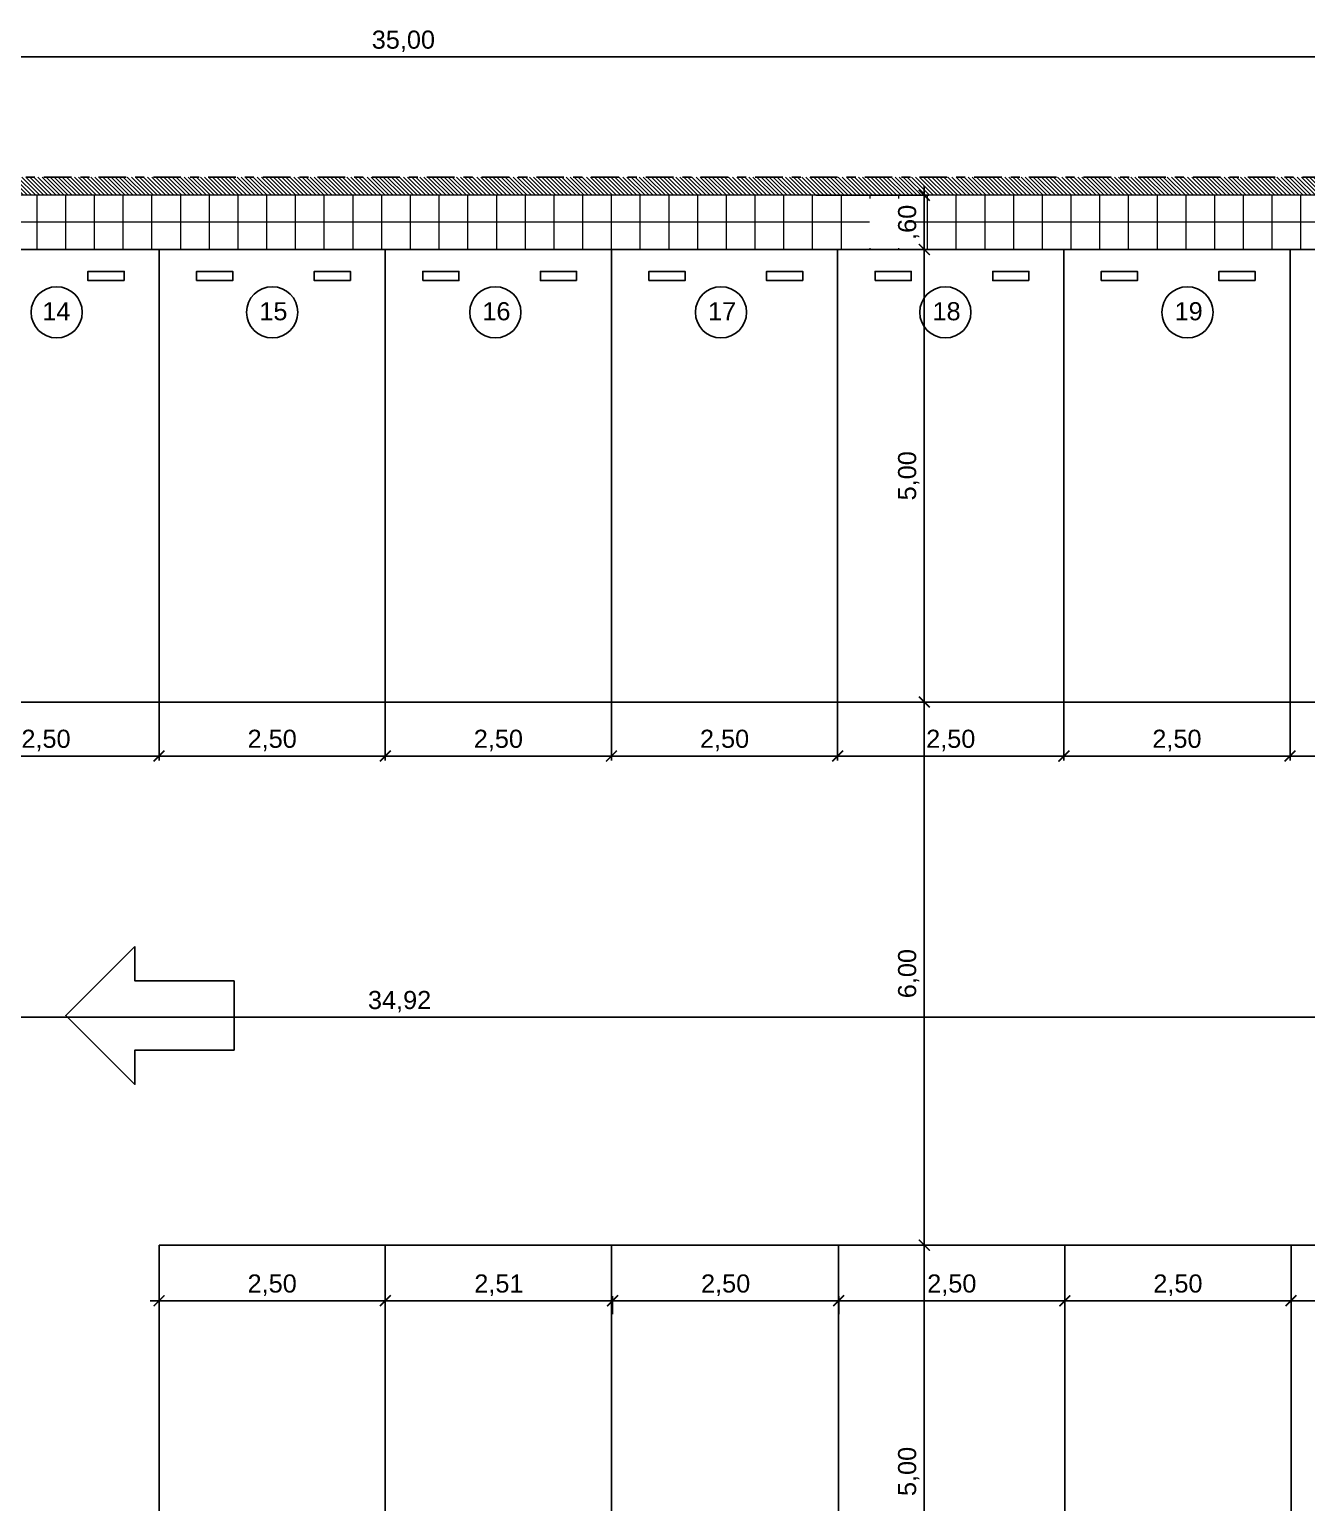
# Model space of a CAD drawing. Header units: metres. Extents: x 1166 to 1459, y -137 to 62.
# Drawn here: x 1315.54 to 1329.66, y -12.56 to 3.71 of the extents above; entities that cross this region are included whole.
import ezdxf

# ---------------------------------------------------------------- set-up
doc = ezdxf.new("R2010")
doc.units = ezdxf.units.M
doc.header["$LTSCALE"] = 0.508
doc.header["$PDMODE"] = 1
doc.header["$PDSIZE"] = -2
doc.linetypes.add('ACAD_ISO10W100', pattern=[18, 12, -3, 0, -3])
doc.layers.get('0').update_dxf_attribs({"color": 9})
doc.layers.get('Defpoints').update_dxf_attribs({"color": 9})
for name, color, linetype in [('1-EJES', 9, 'ACAD_ISO10W100'), ('2-texto', 9, 'Continuous'), ('3-muros', 9, 'Continuous'), ('8-cotas-100', 9, 'Continuous'), ('9-Hatch', 9, 'Continuous'), ('9-Hatch existente', 9, 'Continuous'), ('artef', 9, 'Continuous')]:
    doc.layers.add(name, color=color, linetype=linetype)
doc.styles.add('swiss', font='swissel.ttf')
doc.dimstyles.new('dim-100', dxfattribs={"dimtxt": 0.2, "dimasz": 0.12, "dimexe": 0.05, "dimexo": 0, "dimgap": 0.05, "dimtad": 1, "dimzin": 4, "dimtxsty": 'swiss', "dimblk": 'ARCHTICK', "dimcen": 0.5, "dimdle": 0.1, "dimclrd": 256, "dimclre": 252, "dimclrt": 256, "dimadec": 0, "dimazin": 0, "dimtfac": 1, "dimtix": 1, "dimtmove": 2, "dimatfit": 3, "dimldrblk": 'OPEN30', "dimfxl": 0.05, "dimtolj": 1, "dimtzin": 0, "dimarcsym": 0})

# ---------------------------------------------------------------- blocks, each defined once
blk = doc.blocks.new('_ARCHTICK')
at = {"color": 0, "linetype": 'ByBlock', "const_width": 0.15}
blk.add_lwpolyline([(-0.5, -0.5), (0.5, 0.5)], dxfattribs=at)
blk = doc.blocks.new('*D21')
at = {"layer": '8-cotas-100', "color": 252, "linetype": 'Continuous', "lineweight": -2, "transparency": 16777216}
for p, q in [((1302.174, 2.083), (1302.174, 3.461)), ((1337.174, 2.083), (1337.174, 3.461))]:
    blk.add_line(p, q, dxfattribs=at)
at = {"layer": '8-cotas-100', "linetype": 'Continuous', "lineweight": -2, "transparency": 16777216}
blk.add_line((1337.274, 3.411), (1302.074, 3.411), dxfattribs=at)
at = {"layer": 'Defpoints', "color": 0, "linetype": 'Continuous', "transparency": 16777216}
for p in [(1302.174, 3.411), (1302.174, 2.083), (1337.174, 2.083)]:
    blk.add_point(p, dxfattribs=at)
at = {"layer": '8-cotas-100', "linetype": 'Continuous', "lineweight": -2, "transparency": 16777216, "xscale": 0.12, "yscale": 0.12, "zscale": 0.12, "rotation": 180}
blk.add_blockref('_ARCHTICK', (1302.174, 3.411), dxfattribs=at)
at = {"layer": '8-cotas-100', "linetype": 'Continuous', "lineweight": -2, "transparency": 16777216, "xscale": 0.12, "yscale": 0.12, "zscale": 0.12}
blk.add_blockref('_ARCHTICK', (1337.174, 3.411), dxfattribs=at)
at = {"layer": '8-cotas-100', "linetype": 'Continuous', "lineweight": 0, "transparency": 16777216, "insert": (1319.674, 3.583), "char_height": 0.2, "attachment_point": 5, "style": 'swiss'}
blk.add_mtext('\\A1;35,00', dxfattribs=at)
blk = doc.blocks.new('_Open30')
at = {"color": 0, "linetype": 'ByBlock', "lineweight": -2}
for p, q in [((-1, 0.27), (0, 0)), ((0, 0), (-1, -0.27)), ((0, 0), (-1, 0))]:
    blk.add_line(p, q, dxfattribs=at)
blk = doc.blocks.new('*D65')
at = {"layer": '8-cotas-100', "color": 252, "linetype": 'Continuous', "lineweight": -2, "transparency": 16777216}
for p, q in [((1314.474, -3.717), (1314.474, -4.363)), ((1316.974, -3.717), (1316.974, -4.363))]:
    blk.add_line(p, q, dxfattribs=at)
at = {"layer": '8-cotas-100', "linetype": 'Continuous', "lineweight": -2, "transparency": 16777216}
blk.add_line((1314.374, -4.313), (1317.074, -4.313), dxfattribs=at)
at = {"layer": 'Defpoints', "color": 0, "linetype": 'Continuous', "transparency": 16777216}
for p in [(1314.474, -3.717), (1316.974, -3.717), (1316.974, -4.313)]:
    blk.add_point(p, dxfattribs=at)
at = {"layer": '8-cotas-100', "linetype": 'Continuous', "lineweight": -2, "transparency": 16777216, "xscale": 0.12, "yscale": 0.12, "zscale": 0.12, "rotation": 180}
blk.add_blockref('_ARCHTICK', (1314.474, -4.313), dxfattribs=at)
at = {"layer": '8-cotas-100', "linetype": 'Continuous', "lineweight": -2, "transparency": 16777216, "xscale": 0.12, "yscale": 0.12, "zscale": 0.12}
blk.add_blockref('_ARCHTICK', (1316.974, -4.313), dxfattribs=at)
at = {"layer": '8-cotas-100', "linetype": 'Continuous', "lineweight": 0, "transparency": 16777216, "insert": (1315.724, -4.141), "char_height": 0.2, "attachment_point": 5, "style": 'swiss'}
blk.add_mtext('\\A1;2,50', dxfattribs=at)
blk = doc.blocks.new('*D66')
at = {"layer": '8-cotas-100', "color": 252, "linetype": 'Continuous', "lineweight": -2, "transparency": 16777216}
for p, q in [((1316.974, -3.717), (1316.974, -4.363)), ((1319.474, -3.717), (1319.474, -4.363))]:
    blk.add_line(p, q, dxfattribs=at)
at = {"layer": '8-cotas-100', "linetype": 'Continuous', "lineweight": -2, "transparency": 16777216}
blk.add_line((1316.874, -4.313), (1319.574, -4.313), dxfattribs=at)
at = {"layer": 'Defpoints', "color": 0, "linetype": 'Continuous', "transparency": 16777216}
for p in [(1316.974, -3.717), (1319.474, -3.717), (1319.474, -4.313)]:
    blk.add_point(p, dxfattribs=at)
at = {"layer": '8-cotas-100', "linetype": 'Continuous', "lineweight": -2, "transparency": 16777216, "xscale": 0.12, "yscale": 0.12, "zscale": 0.12, "rotation": 180}
blk.add_blockref('_ARCHTICK', (1316.974, -4.313), dxfattribs=at)
at = {"layer": '8-cotas-100', "linetype": 'Continuous', "lineweight": -2, "transparency": 16777216, "xscale": 0.12, "yscale": 0.12, "zscale": 0.12}
blk.add_blockref('_ARCHTICK', (1319.474, -4.313), dxfattribs=at)
at = {"layer": '8-cotas-100', "linetype": 'Continuous', "lineweight": 0, "transparency": 16777216, "insert": (1318.224, -4.141), "char_height": 0.2, "attachment_point": 5, "style": 'swiss'}
blk.add_mtext('\\A1;2,50', dxfattribs=at)
blk = doc.blocks.new('*D67')
at = {"layer": '8-cotas-100', "color": 252, "linetype": 'Continuous', "lineweight": -2, "transparency": 16777216}
for p, q in [((1319.474, -3.717), (1319.474, -4.363)), ((1321.974, -3.717), (1321.974, -4.363))]:
    blk.add_line(p, q, dxfattribs=at)
at = {"layer": '8-cotas-100', "linetype": 'Continuous', "lineweight": -2, "transparency": 16777216}
blk.add_line((1319.374, -4.313), (1322.074, -4.313), dxfattribs=at)
at = {"layer": 'Defpoints', "color": 0, "linetype": 'Continuous', "transparency": 16777216}
for p in [(1319.474, -3.717), (1321.974, -3.717), (1321.974, -4.313)]:
    blk.add_point(p, dxfattribs=at)
at = {"layer": '8-cotas-100', "linetype": 'Continuous', "lineweight": -2, "transparency": 16777216, "xscale": 0.12, "yscale": 0.12, "zscale": 0.12, "rotation": 180}
blk.add_blockref('_ARCHTICK', (1319.474, -4.313), dxfattribs=at)
at = {"layer": '8-cotas-100', "linetype": 'Continuous', "lineweight": -2, "transparency": 16777216, "xscale": 0.12, "yscale": 0.12, "zscale": 0.12}
blk.add_blockref('_ARCHTICK', (1321.974, -4.313), dxfattribs=at)
at = {"layer": '8-cotas-100', "linetype": 'Continuous', "lineweight": 0, "transparency": 16777216, "insert": (1320.724, -4.141), "char_height": 0.2, "attachment_point": 5, "style": 'swiss'}
blk.add_mtext('\\A1;2,50', dxfattribs=at)
blk = doc.blocks.new('*D68')
at = {"layer": '8-cotas-100', "color": 252, "linetype": 'Continuous', "lineweight": -2, "transparency": 16777216}
for p, q in [((1321.974, -3.717), (1321.974, -4.363)), ((1324.474, -3.717), (1324.474, -4.363))]:
    blk.add_line(p, q, dxfattribs=at)
at = {"layer": '8-cotas-100', "linetype": 'Continuous', "lineweight": -2, "transparency": 16777216}
blk.add_line((1321.874, -4.313), (1324.574, -4.313), dxfattribs=at)
at = {"layer": 'Defpoints', "color": 0, "linetype": 'Continuous', "transparency": 16777216}
for p in [(1321.974, -3.717), (1324.474, -3.717), (1324.474, -4.313)]:
    blk.add_point(p, dxfattribs=at)
at = {"layer": '8-cotas-100', "linetype": 'Continuous', "lineweight": -2, "transparency": 16777216, "xscale": 0.12, "yscale": 0.12, "zscale": 0.12, "rotation": 180}
blk.add_blockref('_ARCHTICK', (1321.974, -4.313), dxfattribs=at)
at = {"layer": '8-cotas-100', "linetype": 'Continuous', "lineweight": -2, "transparency": 16777216, "xscale": 0.12, "yscale": 0.12, "zscale": 0.12}
blk.add_blockref('_ARCHTICK', (1324.474, -4.313), dxfattribs=at)
at = {"layer": '8-cotas-100', "linetype": 'Continuous', "lineweight": 0, "transparency": 16777216, "insert": (1323.224, -4.141), "char_height": 0.2, "attachment_point": 5, "style": 'swiss'}
blk.add_mtext('\\A1;2,50', dxfattribs=at)
blk = doc.blocks.new('*D69')
at = {"layer": '8-cotas-100', "color": 252, "linetype": 'Continuous', "lineweight": -2, "transparency": 16777216}
for p, q in [((1324.474, -3.717), (1324.474, -4.363)), ((1326.974, -3.717), (1326.974, -4.363))]:
    blk.add_line(p, q, dxfattribs=at)
at = {"layer": '8-cotas-100', "linetype": 'Continuous', "lineweight": -2, "transparency": 16777216}
blk.add_line((1324.374, -4.313), (1327.074, -4.313), dxfattribs=at)
at = {"layer": 'Defpoints', "color": 0, "linetype": 'Continuous', "transparency": 16777216}
for p in [(1324.474, -3.717), (1326.974, -3.717), (1326.974, -4.313)]:
    blk.add_point(p, dxfattribs=at)
at = {"layer": '8-cotas-100', "linetype": 'Continuous', "lineweight": -2, "transparency": 16777216, "xscale": 0.12, "yscale": 0.12, "zscale": 0.12, "rotation": 180}
blk.add_blockref('_ARCHTICK', (1324.474, -4.313), dxfattribs=at)
at = {"layer": '8-cotas-100', "linetype": 'Continuous', "lineweight": -2, "transparency": 16777216, "xscale": 0.12, "yscale": 0.12, "zscale": 0.12}
blk.add_blockref('_ARCHTICK', (1326.974, -4.313), dxfattribs=at)
at = {"layer": '8-cotas-100', "linetype": 'Continuous', "lineweight": 0, "transparency": 16777216, "insert": (1325.724, -4.141), "char_height": 0.2, "attachment_point": 5, "style": 'swiss'}
blk.add_mtext('\\A1;2,50', dxfattribs=at)
blk = doc.blocks.new('*D70')
at = {"layer": '8-cotas-100', "color": 252, "linetype": 'Continuous', "lineweight": -2, "transparency": 16777216}
for p, q in [((1326.974, -3.717), (1326.974, -4.363)), ((1329.474, -3.717), (1329.474, -4.363))]:
    blk.add_line(p, q, dxfattribs=at)
at = {"layer": '8-cotas-100', "linetype": 'Continuous', "lineweight": -2, "transparency": 16777216}
blk.add_line((1326.874, -4.313), (1329.574, -4.313), dxfattribs=at)
at = {"layer": 'Defpoints', "color": 0, "linetype": 'Continuous', "transparency": 16777216}
for p in [(1326.974, -3.717), (1329.474, -3.717), (1329.474, -4.313)]:
    blk.add_point(p, dxfattribs=at)
at = {"layer": '8-cotas-100', "linetype": 'Continuous', "lineweight": -2, "transparency": 16777216, "xscale": 0.12, "yscale": 0.12, "zscale": 0.12, "rotation": 180}
blk.add_blockref('_ARCHTICK', (1326.974, -4.313), dxfattribs=at)
at = {"layer": '8-cotas-100', "linetype": 'Continuous', "lineweight": -2, "transparency": 16777216, "xscale": 0.12, "yscale": 0.12, "zscale": 0.12}
blk.add_blockref('_ARCHTICK', (1329.474, -4.313), dxfattribs=at)
at = {"layer": '8-cotas-100', "linetype": 'Continuous', "lineweight": 0, "transparency": 16777216, "insert": (1328.224, -4.141), "char_height": 0.2, "attachment_point": 5, "style": 'swiss'}
blk.add_mtext('\\A1;2,50', dxfattribs=at)
blk = doc.blocks.new('*D71')
at = {"layer": '8-cotas-100', "color": 252, "linetype": 'Continuous', "lineweight": -2, "transparency": 16777216}
for p, q in [((1329.474, -3.717), (1329.474, -4.363)), ((1331.974, -3.717), (1331.974, -4.363))]:
    blk.add_line(p, q, dxfattribs=at)
at = {"layer": '8-cotas-100', "linetype": 'Continuous', "lineweight": -2, "transparency": 16777216}
blk.add_line((1329.374, -4.313), (1332.074, -4.313), dxfattribs=at)
at = {"layer": 'Defpoints', "color": 0, "linetype": 'Continuous', "transparency": 16777216}
for p in [(1329.474, -3.717), (1331.974, -3.717), (1331.974, -4.313)]:
    blk.add_point(p, dxfattribs=at)
at = {"layer": '8-cotas-100', "linetype": 'Continuous', "lineweight": -2, "transparency": 16777216, "xscale": 0.12, "yscale": 0.12, "zscale": 0.12, "rotation": 180}
blk.add_blockref('_ARCHTICK', (1329.474, -4.313), dxfattribs=at)
at = {"layer": '8-cotas-100', "linetype": 'Continuous', "lineweight": -2, "transparency": 16777216, "xscale": 0.12, "yscale": 0.12, "zscale": 0.12}
blk.add_blockref('_ARCHTICK', (1331.974, -4.313), dxfattribs=at)
at = {"layer": '8-cotas-100', "linetype": 'Continuous', "lineweight": 0, "transparency": 16777216, "insert": (1330.724, -4.141), "char_height": 0.2, "attachment_point": 5, "style": 'swiss'}
blk.add_mtext('\\A1;2,50', dxfattribs=at)
blk = doc.blocks.new('*D73')
at = {"layer": '8-cotas-100', "color": 252, "linetype": 'Continuous', "lineweight": -2, "transparency": 16777216}
for p, q in [((1302.174, -4.705), (1302.174, -7.249)), ((1337.091, -4.705), (1337.091, -7.249))]:
    blk.add_line(p, q, dxfattribs=at)
at = {"layer": '8-cotas-100', "linetype": 'Continuous', "lineweight": -2, "transparency": 16777216}
blk.add_line((1302.074, -7.199), (1337.191, -7.199), dxfattribs=at)
at = {"layer": 'Defpoints', "color": 0, "linetype": 'Continuous', "transparency": 16777216}
for p in [(1302.174, -4.705), (1337.091, -4.705), (1337.091, -7.199)]:
    blk.add_point(p, dxfattribs=at)
at = {"layer": '8-cotas-100', "linetype": 'Continuous', "lineweight": -2, "transparency": 16777216, "xscale": 0.12, "yscale": 0.12, "zscale": 0.12, "rotation": 180}
blk.add_blockref('_ARCHTICK', (1302.174, -7.199), dxfattribs=at)
at = {"layer": '8-cotas-100', "linetype": 'Continuous', "lineweight": -2, "transparency": 16777216, "xscale": 0.12, "yscale": 0.12, "zscale": 0.12}
blk.add_blockref('_ARCHTICK', (1337.091, -7.199), dxfattribs=at)
at = {"layer": '8-cotas-100', "linetype": 'Continuous', "lineweight": 0, "transparency": 16777216, "insert": (1319.632, -7.027), "char_height": 0.2, "attachment_point": 5, "style": 'swiss'}
blk.add_mtext('\\A1;34,92', dxfattribs=at)
blk = doc.blocks.new('*D74')
at = {"layer": '8-cotas-100', "linetype": 'Continuous', "lineweight": -2, "transparency": 16777216}
blk.add_line((1324.386, -10.331), (1327.085, -10.331), dxfattribs=at)
at = {"layer": '8-cotas-100', "color": 252, "linetype": 'Continuous', "lineweight": -2, "transparency": 16777216}
for p, q in [((1324.486, -10.478), (1324.486, -10.281)), ((1326.985, -10.5), (1326.985, -10.281))]:
    blk.add_line(p, q, dxfattribs=at)
at = {"layer": 'Defpoints', "color": 0, "linetype": 'Continuous', "transparency": 16777216}
for p in [(1326.985, -10.331), (1324.486, -10.478), (1326.985, -10.5)]:
    blk.add_point(p, dxfattribs=at)
at = {"layer": '8-cotas-100', "linetype": 'Continuous', "lineweight": -2, "transparency": 16777216, "xscale": 0.12, "yscale": 0.12, "zscale": 0.12, "rotation": 180}
blk.add_blockref('_ARCHTICK', (1324.486, -10.331), dxfattribs=at)
at = {"layer": '8-cotas-100', "linetype": 'Continuous', "lineweight": -2, "transparency": 16777216, "xscale": 0.12, "yscale": 0.12, "zscale": 0.12}
blk.add_blockref('_ARCHTICK', (1326.985, -10.331), dxfattribs=at)
at = {"layer": '8-cotas-100', "linetype": 'Continuous', "lineweight": 0, "transparency": 16777216, "insert": (1325.736, -10.159), "char_height": 0.2, "attachment_point": 5, "style": 'swiss'}
blk.add_mtext('\\A1;2,50', dxfattribs=at)
blk = doc.blocks.new('*D75')
at = {"layer": '8-cotas-100', "linetype": 'Continuous', "lineweight": -2, "transparency": 16777216}
blk.add_line((1326.885, -10.331), (1329.585, -10.331), dxfattribs=at)
at = {"layer": '8-cotas-100', "color": 252, "linetype": 'Continuous', "lineweight": -2, "transparency": 16777216}
for p, q in [((1326.985, -10.5), (1326.985, -10.281)), ((1329.485, -10.5), (1329.485, -10.281))]:
    blk.add_line(p, q, dxfattribs=at)
at = {"layer": 'Defpoints', "color": 0, "linetype": 'Continuous', "transparency": 16777216}
for p in [(1329.485, -10.331), (1326.985, -10.5), (1329.485, -10.5)]:
    blk.add_point(p, dxfattribs=at)
at = {"layer": '8-cotas-100', "linetype": 'Continuous', "lineweight": -2, "transparency": 16777216, "xscale": 0.12, "yscale": 0.12, "zscale": 0.12, "rotation": 180}
blk.add_blockref('_ARCHTICK', (1326.985, -10.331), dxfattribs=at)
at = {"layer": '8-cotas-100', "linetype": 'Continuous', "lineweight": -2, "transparency": 16777216, "xscale": 0.12, "yscale": 0.12, "zscale": 0.12}
blk.add_blockref('_ARCHTICK', (1329.485, -10.331), dxfattribs=at)
at = {"layer": '8-cotas-100', "linetype": 'Continuous', "lineweight": 0, "transparency": 16777216, "insert": (1328.235, -10.159), "char_height": 0.2, "attachment_point": 5, "style": 'swiss'}
blk.add_mtext('\\A1;2,50', dxfattribs=at)
blk = doc.blocks.new('*D76')
at = {"layer": '8-cotas-100', "linetype": 'Continuous', "lineweight": -2, "transparency": 16777216}
blk.add_line((1329.385, -10.331), (1332.085, -10.331), dxfattribs=at)
at = {"layer": '8-cotas-100', "color": 252, "linetype": 'Continuous', "lineweight": -2, "transparency": 16777216}
for p, q in [((1329.485, -10.5), (1329.485, -10.281)), ((1331.985, -10.5), (1331.985, -10.281))]:
    blk.add_line(p, q, dxfattribs=at)
at = {"layer": 'Defpoints', "color": 0, "linetype": 'Continuous', "transparency": 16777216}
for p in [(1331.985, -10.331), (1329.485, -10.5), (1331.985, -10.5)]:
    blk.add_point(p, dxfattribs=at)
at = {"layer": '8-cotas-100', "linetype": 'Continuous', "lineweight": -2, "transparency": 16777216, "xscale": 0.12, "yscale": 0.12, "zscale": 0.12, "rotation": 180}
blk.add_blockref('_ARCHTICK', (1329.485, -10.331), dxfattribs=at)
at = {"layer": '8-cotas-100', "linetype": 'Continuous', "lineweight": -2, "transparency": 16777216, "xscale": 0.12, "yscale": 0.12, "zscale": 0.12}
blk.add_blockref('_ARCHTICK', (1331.985, -10.331), dxfattribs=at)
at = {"layer": '8-cotas-100', "linetype": 'Continuous', "lineweight": 0, "transparency": 16777216, "insert": (1330.735, -10.159), "char_height": 0.2, "attachment_point": 5, "style": 'swiss'}
blk.add_mtext('\\A1;2,50', dxfattribs=at)
blk = doc.blocks.new('*D77')
at = {"layer": '8-cotas-100', "linetype": 'Continuous', "lineweight": -2, "transparency": 16777216}
blk.add_line((1325.432, -3.817), (1325.432, 1.383), dxfattribs=at)
at = {"layer": '8-cotas-100', "color": 252, "linetype": 'Continuous', "lineweight": -2, "transparency": 16777216}
for p, q in [((1325.432, 1.283), (1325.382, 1.283)), ((1325.432, -3.717), (1325.382, -3.717))]:
    blk.add_line(p, q, dxfattribs=at)
at = {"layer": 'Defpoints', "color": 0, "linetype": 'Continuous', "transparency": 16777216}
for p in [(1325.432, 1.283), (1325.432, 1.283), (1325.432, -3.717)]:
    blk.add_point(p, dxfattribs=at)
at = {"layer": '8-cotas-100', "linetype": 'Continuous', "lineweight": -2, "transparency": 16777216, "xscale": 0.12, "yscale": 0.12, "zscale": 0.12}
for p, rotation in [((1325.432, 1.283), 90), ((1325.432, -3.717), 270)]:
    blk.add_blockref('_ARCHTICK', p, dxfattribs=dict(at, rotation=rotation))
at = {"layer": '8-cotas-100', "linetype": 'Continuous', "lineweight": 0, "transparency": 16777216, "insert": (1325.26, -1.217), "char_height": 0.2, "attachment_point": 5, "rotation": 90, "style": 'swiss'}
blk.add_mtext('\\A1;5,00', dxfattribs=at)
blk = doc.blocks.new('*D78')
at = {"layer": '8-cotas-100', "linetype": 'Continuous', "lineweight": -2, "transparency": 16777216}
blk.add_line((1325.432, 1.183), (1325.432, 1.983), dxfattribs=at)
at = {"layer": '8-cotas-100', "color": 252, "linetype": 'Continuous', "lineweight": -2, "transparency": 16777216}
for p, q in [((1324.232, 1.883), (1325.482, 1.883)), ((1325.432, 1.283), (1325.382, 1.283))]:
    blk.add_line(p, q, dxfattribs=at)
at = {"layer": 'Defpoints', "color": 0, "linetype": 'Continuous', "transparency": 16777216}
for p in [(1324.232, 1.883), (1325.432, 1.883), (1325.432, 1.283)]:
    blk.add_point(p, dxfattribs=at)
at = {"layer": '8-cotas-100', "linetype": 'Continuous', "lineweight": -2, "transparency": 16777216, "xscale": 0.12, "yscale": 0.12, "zscale": 0.12}
for p, rotation in [((1325.432, 1.883), 90), ((1325.432, 1.283), 270)]:
    blk.add_blockref('_ARCHTICK', p, dxfattribs=dict(at, rotation=rotation))
at = {"layer": '8-cotas-100', "linetype": 'Continuous', "lineweight": 0, "transparency": 16777216, "insert": (1325.26, 1.583), "char_height": 0.2, "attachment_point": 5, "rotation": 90, "style": 'swiss'}
blk.add_mtext('\\A1;,60', dxfattribs=at)
blk = doc.blocks.new('*D191')
at = {"layer": '8-cotas-100', "linetype": 'Continuous', "lineweight": -2, "transparency": 16777216}
blk.add_line((1325.432, -3.617), (1325.432, -9.817), dxfattribs=at)
at = {"layer": '8-cotas-100', "color": 252, "linetype": 'Continuous', "lineweight": -2, "transparency": 16777216}
for p, q in [((1325.432, -3.717), (1325.482, -3.717)), ((1327.071, -9.717), (1325.382, -9.717))]:
    blk.add_line(p, q, dxfattribs=at)
at = {"layer": 'Defpoints', "color": 0, "linetype": 'Continuous', "transparency": 16777216}
for p in [(1325.432, -3.717), (1325.432, -9.717), (1327.071, -9.717)]:
    blk.add_point(p, dxfattribs=at)
at = {"layer": '8-cotas-100', "linetype": 'Continuous', "lineweight": -2, "transparency": 16777216, "xscale": 0.12, "yscale": 0.12, "zscale": 0.12}
for p, rotation in [((1325.432, -3.717), 90), ((1325.432, -9.717), 270)]:
    blk.add_blockref('_ARCHTICK', p, dxfattribs=dict(at, rotation=rotation))
at = {"layer": '8-cotas-100', "linetype": 'Continuous', "lineweight": 0, "transparency": 16777216, "insert": (1325.26, -6.717), "char_height": 0.2, "attachment_point": 5, "rotation": 90, "style": 'swiss'}
blk.add_mtext('\\A1;6,00', dxfattribs=at)
blk = doc.blocks.new('*D192')
at = {"layer": '8-cotas-100', "linetype": 'Continuous', "lineweight": -2, "transparency": 16777216}
blk.add_line((1321.886, -10.331), (1324.585, -10.331), dxfattribs=at)
at = {"layer": '8-cotas-100', "color": 252, "linetype": 'Continuous', "lineweight": -2, "transparency": 16777216}
for p, q in [((1321.986, -10.478), (1321.986, -10.281)), ((1324.485, -10.5), (1324.485, -10.281))]:
    blk.add_line(p, q, dxfattribs=at)
at = {"layer": 'Defpoints', "color": 0, "linetype": 'Continuous', "transparency": 16777216}
for p in [(1324.485, -10.331), (1321.986, -10.478), (1324.485, -10.5)]:
    blk.add_point(p, dxfattribs=at)
at = {"layer": '8-cotas-100', "linetype": 'Continuous', "lineweight": -2, "transparency": 16777216, "xscale": 0.12, "yscale": 0.12, "zscale": 0.12, "rotation": 180}
blk.add_blockref('_ARCHTICK', (1321.986, -10.331), dxfattribs=at)
at = {"layer": '8-cotas-100', "linetype": 'Continuous', "lineweight": -2, "transparency": 16777216, "xscale": 0.12, "yscale": 0.12, "zscale": 0.12}
blk.add_blockref('_ARCHTICK', (1324.485, -10.331), dxfattribs=at)
at = {"layer": '8-cotas-100', "linetype": 'Continuous', "lineweight": 0, "transparency": 16777216, "insert": (1323.236, -10.159), "char_height": 0.2, "attachment_point": 5, "style": 'swiss'}
blk.add_mtext('\\A1;2,50', dxfattribs=at)
blk = doc.blocks.new('*D193')
at = {"layer": '8-cotas-100', "color": 252, "linetype": 'Continuous', "lineweight": -2, "transparency": 16777216}
for p, q in [((1327.071, -9.717), (1325.382, -9.717)), ((1325.183, -14.717), (1325.482, -14.717))]:
    blk.add_line(p, q, dxfattribs=at)
at = {"layer": '8-cotas-100', "linetype": 'Continuous', "lineweight": -2, "transparency": 16777216}
blk.add_line((1325.432, -9.617), (1325.432, -14.817), dxfattribs=at)
at = {"layer": 'Defpoints', "color": 0, "linetype": 'Continuous', "transparency": 16777216}
for p in [(1327.071, -9.717), (1325.183, -14.717), (1325.432, -14.717)]:
    blk.add_point(p, dxfattribs=at)
at = {"layer": '8-cotas-100', "linetype": 'Continuous', "lineweight": -2, "transparency": 16777216, "xscale": 0.12, "yscale": 0.12, "zscale": 0.12}
for p, rotation in [((1325.432, -9.717), 90), ((1325.432, -14.717), 270)]:
    blk.add_blockref('_ARCHTICK', p, dxfattribs=dict(at, rotation=rotation))
at = {"layer": '8-cotas-100', "linetype": 'Continuous', "lineweight": 0, "transparency": 16777216, "insert": (1325.26, -12.217), "char_height": 0.2, "attachment_point": 5, "rotation": 90, "style": 'swiss'}
blk.add_mtext('\\A1;5,00', dxfattribs=at)
blk = doc.blocks.new('*D195')
at = {"layer": '8-cotas-100', "linetype": 'Continuous', "lineweight": -2, "transparency": 16777216}
blk.add_line((1322.086, -10.331), (1319.374, -10.331), dxfattribs=at)
at = {"layer": '8-cotas-100', "color": 252, "linetype": 'Continuous', "lineweight": -2, "transparency": 16777216}
for p, q in [((1319.474, -10.723), (1319.474, -10.281)), ((1321.986, -10.478), (1321.986, -10.281))]:
    blk.add_line(p, q, dxfattribs=at)
at = {"layer": 'Defpoints', "color": 0, "linetype": 'Continuous', "transparency": 16777216}
for p in [(1319.474, -10.331), (1321.986, -10.478), (1319.474, -10.723)]:
    blk.add_point(p, dxfattribs=at)
at = {"layer": '8-cotas-100', "linetype": 'Continuous', "lineweight": -2, "transparency": 16777216, "xscale": 0.12, "yscale": 0.12, "zscale": 0.12, "rotation": 180}
blk.add_blockref('_ARCHTICK', (1319.474, -10.331), dxfattribs=at)
at = {"layer": '8-cotas-100', "linetype": 'Continuous', "lineweight": -2, "transparency": 16777216, "xscale": 0.12, "yscale": 0.12, "zscale": 0.12}
blk.add_blockref('_ARCHTICK', (1321.986, -10.331), dxfattribs=at)
at = {"layer": '8-cotas-100', "linetype": 'Continuous', "lineweight": 0, "transparency": 16777216, "insert": (1320.73, -10.159), "char_height": 0.2, "attachment_point": 5, "style": 'swiss'}
blk.add_mtext('\\A1;2,51', dxfattribs=at)
blk = doc.blocks.new('*D196')
at = {"layer": '8-cotas-100', "linetype": 'Continuous', "lineweight": -2, "transparency": 16777216}
blk.add_line((1319.574, -10.331), (1316.874, -10.331), dxfattribs=at)
at = {"layer": '8-cotas-100', "color": 252, "linetype": 'Continuous', "lineweight": -2, "transparency": 16777216}
for p, q in [((1316.974, -10.723), (1316.974, -10.281)), ((1319.474, -10.723), (1319.474, -10.281))]:
    blk.add_line(p, q, dxfattribs=at)
at = {"layer": 'Defpoints', "color": 0, "linetype": 'Continuous', "transparency": 16777216}
for p in [(1316.974, -10.331), (1316.974, -10.723), (1319.474, -10.723)]:
    blk.add_point(p, dxfattribs=at)
at = {"layer": '8-cotas-100', "linetype": 'Continuous', "lineweight": -2, "transparency": 16777216, "xscale": 0.12, "yscale": 0.12, "zscale": 0.12, "rotation": 180}
blk.add_blockref('_ARCHTICK', (1316.974, -10.331), dxfattribs=at)
at = {"layer": '8-cotas-100', "linetype": 'Continuous', "lineweight": -2, "transparency": 16777216, "xscale": 0.12, "yscale": 0.12, "zscale": 0.12}
blk.add_blockref('_ARCHTICK', (1319.474, -10.331), dxfattribs=at)
at = {"layer": '8-cotas-100', "linetype": 'Continuous', "lineweight": 0, "transparency": 16777216, "insert": (1318.224, -10.159), "char_height": 0.2, "attachment_point": 5, "style": 'swiss'}
blk.add_mtext('\\A1;2,50', dxfattribs=at)

msp = doc.modelspace()

# ---------------------------------------------------------------- hatches: boundary and pattern name
at = {"layer": '9-Hatch', "linetype": 'Continuous', "lineweight": 0}
h = msp.add_hatch(dxfattribs=at)
h.set_pattern_fill('NET', color=256, scale=0.1)
h.set_pattern_definition([(0, (-2, 0), (0, 0.3175), []), (90, (-2, 0), (-0.3175, 0), [])])
h.paths.add_polyline_path([(1336.974, 1.883), (1301.774, 1.883), (1301.774, 1.283), (1334.474, 1.283), (1336.974, 1.283)])
h.paths.add_polyline_path([(1325.254, 1.299), (1325.254, 1.847), (1324.826, 1.847), (1324.826, 1.299)], flags=16)
at = {"layer": '9-Hatch existente', "linetype": 'Continuous', "lineweight": 0}
h = msp.add_hatch(dxfattribs=at)
h.set_pattern_fill('ANSI31', color=256, scale=0.01, angle=-90)
h.paths.add_polyline_path([(1337.174, 2.083), (1302.174, 2.083), (1302.174, 1.883), (1337.174, 1.883)])

# ---------------------------------------------------------------- linework, layer by layer
at = {"layer": '1-EJES', "linetype": 'ACAD_ISO10W100', "ltscale": 0.05}
msp.add_line((1337.174, 2.083), (1302.174, 2.083), dxfattribs=at)
at = {"layer": '2-texto'}
msp.add_lwpolyline([(1316.706, -6.417), (1315.943, -7.18), (1316.706, -7.942), (1316.706, -7.561), (1317.803, -7.561), (1317.803, -6.798), (1316.706, -6.798)], close=True, dxfattribs=at)
for centre in [(1315.842, 0.589), (1318.224, 0.589), (1320.69, 0.589), (1323.184, 0.589), (1325.664, 0.589), (1328.34, 0.589)]:
    msp.add_circle(centre, 0.283, dxfattribs=at)
at = {"layer": '3-muros', "linetype": 'Continuous', "lineweight": 0}
msp.add_line((1337.174, 1.883), (1302.174, 1.883), dxfattribs=at)
at = {"layer": 'artef'}
for p, q in [((1336.974, 1.283), (1302.174, 1.283)), ((1316.974, -3.717), (1316.974, 1.283)), ((1319.474, -3.717), (1319.474, 1.283)), ((1321.974, -3.717), (1321.974, 1.283)), ((1324.474, -3.717), (1324.474, 1.283)), ((1326.974, -3.717), (1326.974, 1.283)), ((1329.474, -3.717), (1329.474, 1.283)), ((1336.974, -3.717), (1302.174, -3.717)), ((1316.974, -37.717), (1316.974, -9.717)), ((1316.974, -9.717), (1321.974, -9.717)), ((1319.474, -14.717), (1319.474, -9.717)), ((1321.974, -9.717), (1336.974, -9.717)), ((1321.974, -37.717), (1321.974, -9.717)), ((1324.485, -9.717), (1324.485, -14.717)), ((1326.985, -9.717), (1326.985, -14.717)), ((1329.485, -9.717), (1329.485, -14.717))]:
    msp.add_line(p, q, dxfattribs=at)
for points in [[(1316.588, 0.94), (1316.188, 0.94), (1316.188, 1.04), (1316.588, 1.04)], [(1317.388, 0.94), (1317.788, 0.94), (1317.788, 1.04), (1317.388, 1.04)], [(1319.088, 0.94), (1318.688, 0.94), (1318.688, 1.04), (1319.088, 1.04)], [(1319.888, 0.94), (1320.288, 0.94), (1320.288, 1.04), (1319.888, 1.04)], [(1321.588, 0.94), (1321.188, 0.94), (1321.188, 1.04), (1321.588, 1.04)], [(1322.388, 0.94), (1322.788, 0.94), (1322.788, 1.04), (1322.388, 1.04)], [(1324.088, 0.94), (1323.688, 0.94), (1323.688, 1.04), (1324.088, 1.04)], [(1324.888, 0.94), (1325.288, 0.94), (1325.288, 1.04), (1324.888, 1.04)], [(1326.588, 0.94), (1326.188, 0.94), (1326.188, 1.04), (1326.588, 1.04)], [(1327.388, 0.94), (1327.788, 0.94), (1327.788, 1.04), (1327.388, 1.04)], [(1329.088, 0.94), (1328.688, 0.94), (1328.688, 1.04), (1329.088, 1.04)]]:
    msp.add_lwpolyline(points, close=True, dxfattribs=at)

# ---------------------------------------------------------------- texts
at = {"layer": '2-texto', "char_height": 0.2, "line_spacing_factor": 0.844561, "style": 'swiss'}
for s, insert, attachment_point in [('14', (1315.683, 0.701), 1), ('15', (1318.393, 0.701), 3), ('16', (1320.858, 0.701), 3), ('17', (1323.352, 0.701), 3), ('18', (1325.833, 0.701), 3), ('19', (1328.509, 0.701), 3)]:
    msp.add_mtext(s, dxfattribs=dict(at, insert=insert, attachment_point=attachment_point))

# ---------------------------------------------------------------- dimensions: what is measured, and where the dimension line sits
at = {"layer": '8-cotas-100', "linetype": 'Continuous', "lineweight": 0}
for base, p1, p2, picture, middle in [((1302.174, 3.411), (1337.174, 2.083), (1302.174, 2.083), '*D21', (1319.674, 3.583)), ((1316.974, -4.313), (1314.474, -3.717), (1316.974, -3.717), '*D65', (1315.724, -4.141)), ((1319.474, -4.313), (1316.974, -3.717), (1319.474, -3.717), '*D66', (1318.224, -4.141)), ((1321.974, -4.313), (1319.474, -3.717), (1321.974, -3.717), '*D67', (1320.724, -4.141)), ((1324.474, -4.313), (1321.974, -3.717), (1324.474, -3.717), '*D68', (1323.224, -4.141)), ((1326.974, -4.313), (1324.474, -3.717), (1326.974, -3.717), '*D69', (1325.724, -4.141)), ((1329.474, -4.313), (1326.974, -3.717), (1329.474, -3.717), '*D70', (1328.224, -4.141)), ((1331.974, -4.313), (1329.474, -3.717), (1331.974, -3.717), '*D71', (1330.724, -4.141)), ((1337.091, -7.199), (1302.174, -4.705), (1337.091, -4.705), '*D73', (1319.632, -7.027)), ((1316.974, -10.331), (1319.474, -10.723), (1316.974, -10.723), '*D196', (1318.224, -10.159)), ((1319.474, -10.331), (1321.986, -10.478), (1319.474, -10.723), '*D195', (1320.73, -10.159)), ((1324.485, -10.331), (1321.986, -10.478), (1324.485, -10.5), '*D192', (1323.236, -10.159)), ((1326.985, -10.331), (1324.486, -10.478), (1326.985, -10.5), '*D74', (1325.736, -10.159)), ((1329.485, -10.331), (1326.985, -10.5), (1329.485, -10.5), '*D75', (1328.235, -10.159)), ((1331.985, -10.331), (1329.485, -10.5), (1331.985, -10.5), '*D76', (1330.735, -10.159))]:
    dim = msp.add_linear_dim(base=base, p1=p1, p2=p2, dimstyle='dim-100', dxfattribs=at)
    dim.commit()
    dim.dimension.update_dxf_attribs({"geometry": picture, "text_midpoint": middle})
for base, p1, p2, picture, middle in [((1325.432, 1.883), (1325.432, 1.283), (1324.232, 1.883), '*D78', (1325.26, 1.583)), ((1325.432, 1.283), (1325.432, -3.717), (1325.432, 1.283), '*D77', (1325.26, -1.217)), ((1325.432, -9.717), (1325.432, -3.717), (1327.071, -9.717), '*D191', (1325.26, -6.717)), ((1325.432, -14.717), (1327.071, -9.717), (1325.183, -14.717), '*D193', (1325.26, -12.217))]:
    dim = msp.add_linear_dim(base=base, p1=p1, p2=p2, angle=90, dimstyle='dim-100', dxfattribs=at)
    dim.commit()
    dim.dimension.update_dxf_attribs({"geometry": picture, "text_midpoint": middle})

doc.saveas('drawing.dxf')
